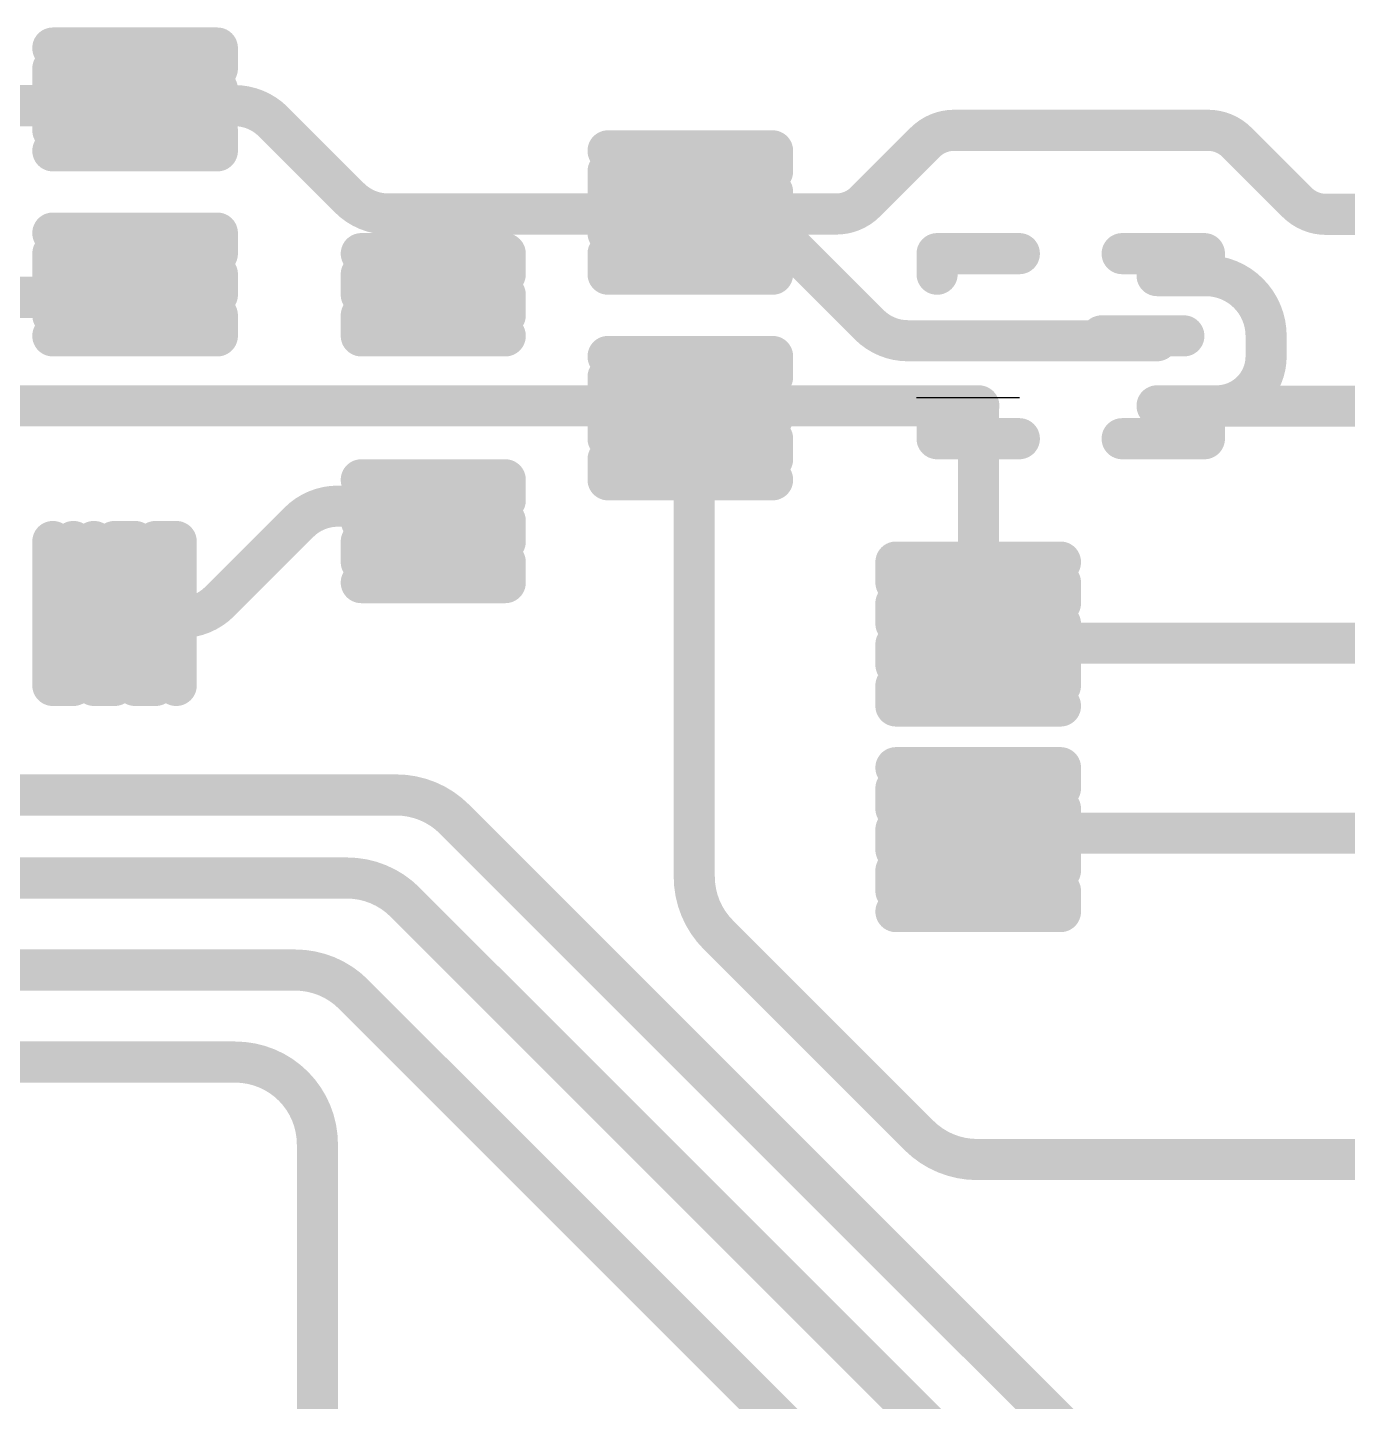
# Model space of a CAD drawing. Extents: x 0 to 100, y 4 to 80.
# Drawn here: x 61.13 to 80.39, y 22.85 to 42.9 of the extents above; entities that cross this region are included whole.
import ezdxf

# ---------------------------------------------------------------- set-up
doc = ezdxf.new("R2010")
doc.units = 0
doc.layers.add('1', color=14, linetype='CONTINUOUS')
doc.layers.add('19', color=54, linetype='CONTINUOUS')

msp = doc.modelspace()

# ---------------------------------------------------------------- linework, layer by layer
at = {"layer": '1', "const_width": 0.6}
for points in [[(61.5, 42.6), (63.9, 42.6)], [(63.9, 42.6), (63.9, 42.3)], [(63.9, 42.3), (61.5, 42.3)], [(61.5, 42.3), (61.5, 42)], [(61.5, 42), (63.9, 42)], [(63.9, 42), (63.9, 41.7)], [(60.1036, 41.7598), (62.6048, 41.7598)], [(63.9, 41.7), (61.5, 41.7)], [(61.5, 41.7), (61.5, 41.4)], [(62.6048, 41.7598), (64.1499, 41.7598)], [(64.7156, 41.5254), (65.8284, 40.4126)], [(61.5, 41.4), (63.9, 41.4)], [(63.9, 41.4), (63.9, 41.1)], [(74.2243, 41.2243), (73.354, 40.354)], [(78.3515, 41.4), (74.6485, 41.4)], [(79.651, 40.349), (78.7757, 41.2243)], [(63.9, 41.1), (61.5, 41.1)], [(69.6, 41.1), (72, 41.1)], [(72, 41.1), (72, 40.8)], [(72, 40.8), (69.6, 40.8)], [(69.6, 40.8), (69.6, 40.5)], [(69.6, 40.5), (72, 40.5)], [(72, 40.5), (72, 40.2)], [(72, 40.2), (69.6, 40.2)], [(69.6, 40.2), (69.6, 39.9)], [(66.3941, 40.1782), (66.9083, 40.1782)], [(66.9083, 40.1782), (70.8575, 40.1782)], [(66.9083, 38.7752), (66.9083, 40.1782)], [(71.4, 40.1782), (70.8575, 40.1782)], [(71.4626, 40.1782), (71.4, 40.1782)], [(72.9297, 40.1782), (71.4626, 40.1782)], [(81.7968, 40.1733), (80.0753, 40.1733)], [(61.5, 39.9), (63.9, 39.9)], [(63.9, 39.9), (63.9, 39.6)], [(69.6, 39.9), (72, 39.9)], [(72, 39.9), (72, 39.6)], [(73.4087, 38.5636), (72.0283, 39.9439)], [(63.9, 39.6), (61.5, 39.6)], [(61.5, 39.6), (61.5, 39.3)], [(66, 39.6), (68.1, 39.6)], [(68.1, 39.6), (68.1, 39.3)], [(72, 39.6), (69.6, 39.6)], [(69.6, 39.6), (69.6, 39.3)], [(75.6, 39.6), (74.4, 39.6)], [(74.4, 39.3), (74.4, 39.6)], [(77.1, 39.6), (78.3, 39.6)], [(78.3, 39.6), (78.3, 39.3)], [(61.5, 39.3), (63.9, 39.3)], [(63.9, 39.3), (63.9, 39)], [(68.1, 39.3), (66, 39.3)], [(66, 39.3), (66, 39)], [(69.6, 39.3), (72, 39.3)], [(78.3208, 39.2793), (77.6094, 39.2793)], [(63.9, 39), (61.5, 39)], [(61.5, 39), (61.5, 38.7)], [(66, 39), (68.1, 39)], [(68.1, 39), (68.1, 38.7)], [(55.392, 38.971), (62.6048, 38.9597)], [(61.5, 38.7), (63.9, 38.7)], [(63.9, 38.7), (63.9, 38.4)], [(68.1, 38.7), (66, 38.7)], [(66, 38.7), (66, 38.4)], [(63.9, 38.4), (61.5, 38.4)], [(66, 38.4), (68.1, 38.4)], [(76.8, 38.4), (78, 38.4)], [(79.2, 38.1), (79.2, 38.4)], [(73.9744, 38.3293), (77.6094, 38.3293)], [(69.6, 38.1), (72, 38.1)], [(72, 38.1), (72, 37.8)], [(72, 37.8), (69.6, 37.8)], [(69.6, 37.8), (69.6, 37.5)], [(69.6, 37.5), (72, 37.5)], [(72, 37.5), (72, 37.2)], [(56.3825, 37.3783), (70.8575, 37.3783)], [(72, 37.2), (69.6, 37.2)], [(69.6, 37.2), (69.6, 36.9)], [(70.8575, 30.5096), (70.8575, 37.3783)], [(75.0092, 37.3792), (70.8585, 37.3792)], [(74.4, 36.9), (74.4, 37.2)], [(75.0055, 37.3756), (75.0055, 33.9228)], [(77.6094, 37.3792), (78.4793, 37.3792)], [(77.6238, 37.3732), (81.7968, 37.3732)], [(78.3, 36.9), (78.3, 37.2)], [(69.6, 36.9), (72, 36.9)], [(72, 36.9), (72, 36.6)], [(75.6, 36.9), (74.4, 36.9)], [(77.1, 36.9), (78.3, 36.9)], [(72, 36.6), (69.6, 36.6)], [(69.6, 36.6), (69.6, 36.3)], [(66, 36.3), (68.1, 36.3)], [(68.1, 36.3), (68.1, 36)], [(69.6, 36.3), (72, 36.3)], [(68.1, 36), (66, 36)], [(66, 36), (66, 35.7)], [(65.6566, 35.9158), (66.997, 35.9158)], [(63.9338, 34.5243), (65.0909, 35.6814)], [(66, 35.7), (68.1, 35.7)], [(68.1, 35.7), (68.1, 35.4)], [(61.5, 35.4), (61.5, 33.3)], [(61.8, 33.3), (61.8, 35.4)], [(62.1, 35.4), (62.1, 33.3)], [(62.4, 33.3), (62.4, 35.4)], [(62.4, 35.4), (62.7, 35.4)], [(62.7, 35.4), (62.7, 33.3)], [(63, 33.3), (63, 35.4)], [(63, 35.4), (63.3, 35.4)], [(63.3, 35.4), (63.3, 33.3)], [(68.1, 35.4), (66, 35.4)], [(66, 35.4), (66, 35.1)], [(66, 35.1), (68.1, 35.1)], [(68.1, 35.1), (68.1, 34.8)], [(73.8, 34.8), (73.8, 35.1)], [(73.8, 35.1), (76.2, 35.1)], [(68.1, 34.8), (66, 34.8)], [(76.2, 34.8), (73.8, 34.8)], [(76.2, 34.5), (76.2, 34.8)], [(73.8, 34.2), (73.8, 34.5)], [(73.8, 34.5), (76.2, 34.5)], [(62.36, 34.29), (63.3681, 34.29)], [(76.2, 34.2), (73.8, 34.2)], [(76.2, 33.9), (76.2, 34.2)], [(73.8, 33.6), (73.8, 33.9)], [(73.8, 33.9), (76.2, 33.9)], [(75.012, 33.9163), (86.36, 33.9163)], [(76.2, 33.6), (73.8, 33.6)], [(76.2, 33.3), (76.2, 33.6)], [(61.5, 33.3), (61.8, 33.3)], [(62.1, 33.3), (62.4, 33.3)], [(62.7, 33.3), (63, 33.3)], [(73.8, 33), (73.8, 33.3)], [(73.8, 33.3), (76.2, 33.3)], [(76.2, 33), (73.8, 33)], [(73.8, 32.1), (76.2, 32.1)], [(76.2, 32.1), (76.2, 31.8)], [(76.2, 31.8), (73.8, 31.8)], [(73.8, 31.8), (73.8, 31.5)], [(60.76, 31.702), (66.5094, 31.702)], [(73.8, 31.5), (76.2, 31.5)], [(76.2, 31.5), (76.2, 31.2)], [(67.358, 31.3505), (80.577, 18.1315)], [(76.2, 31.2), (73.8, 31.2)], [(73.8, 31.2), (73.8, 30.9)], [(75.028, 31.1453), (86.9146, 31.1453)], [(73.8, 30.9), (76.2, 30.9)], [(76.2, 30.9), (76.2, 30.6)], [(76.2, 30.6), (73.8, 30.6)], [(73.8, 30.6), (73.8, 30.3)], [(56.07, 30.4903), (65.7889, 30.4903)], [(73.8, 30.3), (76.2, 30.3)], [(76.2, 30.3), (76.2, 30)], [(66.6375, 30.1388), (80.0498, 16.7265)], [(76.2, 30), (73.8, 30)], [(74.136, 26.734), (71.209, 29.661)], [(55.27, 29.1475), (65.0357, 29.1475)], [(65.8842, 28.796), (78.3885, 16.2917)], [(54.47, 27.8048), (64.1595, 27.8048)], [(65.3595, 26.6048), (65.3595, 11.4955)], [(92.6587, 26.3825), (74.9846, 26.3825)]]:
    msp.add_lwpolyline(points, dxfattribs=at)
at = {"layer": '1'}
for points, const_width in [([(61.5, 42.75, 1), (61.5, 42.45)], 0.3), ([(64.05, 42.6, 1), (63.75, 42.6)], 0.3), ([(63.9, 42.45, 1), (63.9, 42.75)], 0.3), ([(61.5, 42.45, 1), (61.5, 42.15)], 0.3), ([(61.65, 42.3, 1), (61.35, 42.3)], 0.3), ([(63.9, 42.15, 1), (63.9, 42.45)], 0.3), ([(63.75, 42.3, 1), (64.05, 42.3)], 0.3), ([(61.5, 42.15, 1), (61.5, 41.85)], 0.3), ([(61.35, 42, 1), (61.65, 42)], 0.3), ([(64.05, 42, 1), (63.75, 42)], 0.3), ([(63.9, 41.85, 1), (63.9, 42.15)], 0.3), ([(61.5, 41.85, 1), (61.5, 41.55)], 0.3), ([(61.65, 41.7, 1), (61.35, 41.7)], 0.3), ([(62.6048, 41.9098, 1), (62.6048, 41.6098)], 0.3), ([(62.6048, 41.6098, 1), (62.6048, 41.9098)], 0.3), ([(63.9, 41.55, 1), (63.9, 41.85)], 0.3), ([(64.7156, 41.5254, 0.1989), (64.1499, 41.7598)], 0.6), ([(64.1499, 41.9097, 1), (64.1499, 41.6098)], 0.3), ([(64.1499, 41.6098, 1), (64.1499, 41.9098)], 0.3), ([(63.75, 41.7, 1), (64.05, 41.7)], 0.3), ([(64.8216, 41.6315, 1), (64.6095, 41.4194)], 0.3), ([(64.6095, 41.4194, 1), (64.8216, 41.6315)], 0.3), ([(61.5, 41.55, 1), (61.5, 41.25)], 0.3), ([(61.35, 41.4, 1), (61.65, 41.4)], 0.3), ([(64.05, 41.4, 1), (63.75, 41.4)], 0.3), ([(63.9, 41.25, 1), (63.9, 41.55)], 0.3), ([(74.6485, 41.4, 0.1989), (74.2243, 41.2243)], 0.6), ([(74.3303, 41.1182, 1), (74.1182, 41.3303)], 0.3), ([(74.6485, 41.55, 1), (74.6485, 41.25)], 0.3), ([(74.6485, 41.25, 1), (74.6485, 41.55)], 0.3), ([(78.7757, 41.2243, 0.1989), (78.3515, 41.4)], 0.6), ([(78.3515, 41.55, 1), (78.3515, 41.25)], 0.3), ([(78.3515, 41.25, 1), (78.3515, 41.55)], 0.3), ([(78.8818, 41.3303, 1), (78.6697, 41.1182)], 0.3), ([(61.5, 41.25, 1), (61.5, 40.95)], 0.3), ([(63.9, 40.95, 1), (63.9, 41.25)], 0.3), ([(69.6, 41.25, 1), (69.6, 40.95)], 0.3), ([(72.15, 41.1, 1), (71.85, 41.1)], 0.3), ([(72, 40.95, 1), (72, 41.25)], 0.3), ([(74.1182, 41.3303, 1), (74.3303, 41.1182)], 0.3), ([(78.6697, 41.1182, 1), (78.8818, 41.3303)], 0.3), ([(63.75, 41.1, 1), (64.05, 41.1)], 0.3), ([(69.6, 40.95, 1), (69.6, 40.65)], 0.3), ([(69.75, 40.8, 1), (69.45, 40.8)], 0.3), ([(72, 40.65, 1), (72, 40.95)], 0.3), ([(71.85, 40.8, 1), (72.15, 40.8)], 0.3), ([(65.8284, 40.4126, 0.1989), (66.3941, 40.1782)], 0.6), ([(65.9345, 40.5186, 1), (65.7224, 40.3065)], 0.3), ([(69.6, 40.65, 1), (69.6, 40.35)], 0.3), ([(72.15, 40.5, 1), (71.85, 40.5)], 0.3), ([(72, 40.35, 1), (72, 40.65)], 0.3), ([(65.7224, 40.3065, 1), (65.9345, 40.5186)], 0.3), ([(69.45, 40.5, 1), (69.75, 40.5)], 0.3), ([(69.6, 40.35, 1), (69.6, 40.05)], 0.3), ([(69.75, 40.2, 1), (69.45, 40.2)], 0.3), ([(72, 40.05, 1), (72, 40.35)], 0.3), ([(72.9297, 40.1782, 0.1989), (73.354, 40.354)], 0.6), ([(73.2479, 40.4601, 1), (73.4601, 40.2479)], 0.3), ([(73.46, 40.2479, 1), (73.2479, 40.4601)], 0.3), ([(79.651, 40.349, 0.1989), (80.0753, 40.1733)], 0.6), ([(79.7571, 40.4551, 1), (79.5449, 40.2429)], 0.3), ([(79.5449, 40.2429, 1), (79.7571, 40.4551)], 0.3), ([(66.3941, 40.3282, 1), (66.3941, 40.0282)], 0.3), ([(66.3941, 40.0283, 1), (66.3941, 40.3282)], 0.3), ([(66.9083, 40.3282, 1), (66.9083, 40.0282)], 0.3), ([(67.0583, 40.1782, 1), (66.7583, 40.1782)], 0.3), ([(66.9083, 40.0282, 1), (66.9083, 40.3282)], 0.3), ([(70.8575, 40.3282, 1), (70.8575, 40.0282)], 0.3), ([(70.8575, 40.0282, 1), (70.8575, 40.3282)], 0.3), ([(71.4, 40.3282, 1), (71.4, 40.0282)], 0.3), ([(72.0283, 39.9439, 0.1989), (71.4626, 40.1782)], 0.6), ([(71.4626, 40.3282, 1), (71.4626, 40.0283)], 0.3), ([(71.4626, 40.3282, 1), (71.4626, 40.0282)], 0.3), ([(71.4, 40.0282, 1), (71.4, 40.3282)], 0.3), ([(71.4626, 40.0282, 1), (71.4626, 40.3282)], 0.3), ([(71.85, 40.2, 1), (72.15, 40.2)], 0.3), ([(72.9297, 40.3282, 1), (72.9297, 40.0283)], 0.3), ([(72.9297, 40.0282, 1), (72.9297, 40.3282)], 0.3), ([(80.0753, 40.3233, 1), (80.0753, 40.0233)], 0.3), ([(80.0753, 40.0233, 1), (80.0753, 40.3233)], 0.3), ([(61.5, 40.05, 1), (61.5, 39.75)], 0.3), ([(64.05, 39.9, 1), (63.75, 39.9)], 0.3), ([(63.9, 39.75, 1), (63.9, 40.05)], 0.3), ([(69.6, 40.05, 1), (69.6, 39.75)], 0.3), ([(72.15, 39.9, 1), (71.85, 39.9)], 0.3), ([(72.1344, 40.05, 1), (71.9222, 39.8379)], 0.3), ([(71.9222, 39.8379, 1), (72.1344, 40.05)], 0.3), ([(72, 39.75, 1), (72, 40.05)], 0.3), ([(61.5, 39.75, 1), (61.5, 39.45)], 0.3), ([(61.65, 39.6, 1), (61.35, 39.6)], 0.3), ([(63.9, 39.45, 1), (63.9, 39.75)], 0.3), ([(66, 39.75, 1), (66, 39.45)], 0.3), ([(68.25, 39.6, 1), (67.95, 39.6)], 0.3), ([(68.1, 39.45, 1), (68.1, 39.75)], 0.3), ([(69.45, 39.9, 1), (69.75, 39.9)], 0.3), ([(69.6, 39.75, 1), (69.6, 39.45)], 0.3), ([(69.75, 39.6, 1), (69.45, 39.6)], 0.3), ([(72, 39.45, 1), (72, 39.75)], 0.3), ([(74.4, 39.75, 1), (74.4, 39.45)], 0.3), ([(74.55, 39.6, 1), (74.25, 39.6)], 0.3), ([(75.6, 39.45, 1), (75.6, 39.75)], 0.3), ([(77.1, 39.75, 1), (77.1, 39.45)], 0.3), ([(78.45, 39.6, 1), (78.15, 39.6)], 0.3), ([(78.3, 39.45, 1), (78.3, 39.75)], 0.3), ([(63.75, 39.6, 1), (64.05, 39.6)], 0.3), ([(71.85, 39.6, 1), (72.15, 39.6)], 0.3), ([(61.5, 39.45, 1), (61.5, 39.15)], 0.3), ([(64.05, 39.3, 1), (63.75, 39.3)], 0.3), ([(63.9, 39.15, 1), (63.9, 39.45)], 0.3), ([(66, 39.45, 1), (66, 39.15)], 0.3), ([(66.15, 39.3, 1), (65.85, 39.3)], 0.3), ([(68.1, 39.15, 1), (68.1, 39.45)], 0.3), ([(69.6, 39.45, 1), (69.6, 39.15)], 0.3), ([(72, 39.15, 1), (72, 39.45)], 0.3), ([(77.6094, 39.4293, 1), (77.6094, 39.1293)], 0.3), ([(79.2, 38.4, 0.4142), (78.3208, 39.2793)], 0.6), ([(78.3208, 39.4293, 1), (78.3208, 39.1293)], 0.3), ([(78.3208, 39.1293, 1), (78.3208, 39.4293)], 0.3), ([(61.35, 39.3, 1), (61.65, 39.3)], 0.3), ([(61.5, 39.15, 1), (61.5, 38.85)], 0.3), ([(61.65, 39, 1), (61.35, 39)], 0.3), ([(63.9, 38.85, 1), (63.9, 39.15)], 0.3), ([(66, 39.15, 1), (66, 38.85)], 0.3), ([(67.95, 39.3, 1), (68.25, 39.3)], 0.3), ([(68.25, 39, 1), (67.95, 39)], 0.3), ([(68.1, 38.85, 1), (68.1, 39.15)], 0.3), ([(69.45, 39.3, 1), (69.75, 39.3)], 0.3), ([(74.25, 39.3, 1), (74.55, 39.3)], 0.3), ([(78.15, 39.3, 1), (78.45, 39.3)], 0.3), ([(62.6045, 38.8098, 1), (62.605, 39.1097)], 0.3), ([(63.75, 39, 1), (64.05, 39)], 0.3), ([(65.85, 39, 1), (66.15, 39)], 0.3), ([(66.9083, 38.7752, 0.4142), (66.997, 38.9158)], 0.6), ([(67.1433, 38.9488, 1), (66.8507, 38.8827)], 0.3), ([(61.5, 38.85, 1), (61.5, 38.55)], 0.3), ([(64.05, 38.7, 1), (63.75, 38.7)], 0.3), ([(63.9, 38.55, 1), (63.9, 38.85)], 0.3), ([(66, 38.85, 1), (66, 38.55)], 0.3), ([(66.15, 38.7, 1), (65.85, 38.7)], 0.3), ([(66.8752, 38.9216, 1), (66.9413, 38.6289)], 0.3), ([(66.7583, 38.7752, 1), (67.0583, 38.7752)], 0.3), ([(68.1, 38.55, 1), (68.1, 38.85)], 0.3), ([(61.35, 38.7, 1), (61.65, 38.7)], 0.3), ([(61.5, 38.55, 1), (61.5, 38.25)], 0.3), ([(63.9, 38.25, 1), (63.9, 38.55)], 0.3), ([(66, 38.55, 1), (66, 38.25)], 0.3), ([(67.95, 38.7, 1), (68.25, 38.7)], 0.3), ([(68.1, 38.25, 1), (68.1, 38.55)], 0.3), ([(73.4087, 38.5636, 0.1989), (73.9744, 38.3293)], 0.6), ([(73.5148, 38.6696, 1), (73.3026, 38.4575)], 0.3), ([(73.3026, 38.4575, 1), (73.5148, 38.6696)], 0.3), ([(76.8, 38.55, 1), (76.8, 38.25)], 0.3), ([(78, 38.25, 1), (78, 38.55)], 0.3), ([(79.35, 38.4, 1), (79.05, 38.4)], 0.3), ([(63.75, 38.4, 1), (64.05, 38.4)], 0.3), ([(65.85, 38.4, 1), (66.15, 38.4)], 0.3), ([(73.9744, 38.4793, 1), (73.9744, 38.1793)], 0.3), ([(73.9744, 38.1793, 1), (73.9744, 38.4792)], 0.3), ([(77.6094, 38.1793, 1), (77.6094, 38.4793)], 0.3), ([(79.05, 38.4, 1), (79.35, 38.4)], 0.3), ([(69.6, 38.25, 1), (69.6, 37.95)], 0.3), ([(72.15, 38.1, 1), (71.85, 38.1)], 0.3), ([(72, 37.95, 1), (72, 38.25)], 0.3), ([(78.4793, 37.3792, 0.4142), (79.2, 38.1)], 0.6), ([(79.35, 38.1, 1), (79.05, 38.1)], 0.3), ([(69.6, 37.95, 1), (69.6, 37.65)], 0.3), ([(69.75, 37.8, 1), (69.45, 37.8)], 0.3), ([(72, 37.65, 1), (72, 37.95)], 0.3), ([(79.05, 38.1, 1), (79.35, 38.1)], 0.3), ([(71.85, 37.8, 1), (72.15, 37.8)], 0.3), ([(69.6, 37.65, 1), (69.6, 37.35)], 0.3), ([(72.15, 37.5, 1), (71.85, 37.5)], 0.3), ([(72, 37.35, 1), (72, 37.65)], 0.3), ([(69.45, 37.5, 1), (69.75, 37.5)], 0.3), ([(69.6, 37.35, 1), (69.6, 37.05)], 0.3), ([(69.75, 37.2, 1), (69.45, 37.2)], 0.3), ([(70.8585, 37.3792, 0.4142), (70.8575, 37.3783)], 0.6), ([(71.0075, 37.3783, 1), (70.7075, 37.3783)], 0.3), ([(70.7075, 37.3783, 1), (71.0075, 37.3783)], 0.3), ([(70.8585, 37.5292, 1), (70.8585, 37.2293)], 0.3), ([(70.8575, 37.2283, 1), (70.8575, 37.5282)], 0.3), ([(70.8585, 37.2293, 1), (70.8585, 37.5292)], 0.3), ([(72, 37.05, 1), (72, 37.35)], 0.3), ([(74.55, 37.2, 1), (74.25, 37.2)], 0.3), ([(75.0092, 37.3792, 0.4142), (75.0055, 37.3756)], 0.6), ([(75.1555, 37.3756, 1), (74.8555, 37.3756)], 0.3), ([(74.8555, 37.3756, 1), (75.1555, 37.3756)], 0.3), ([(75.0092, 37.2293, 1), (75.0092, 37.5292)], 0.3), ([(75.0092, 37.2293, 1), (75.0092, 37.5292)], 0.3), ([(77.6094, 37.3792, 0.1989), (77.6238, 37.3732)], 0.6), ([(77.7154, 37.4853, 1), (77.5033, 37.2732)], 0.3), ([(77.6094, 37.5292, 1), (77.6094, 37.2293)], 0.3), ([(77.6238, 37.5232, 1), (77.6238, 37.2233)], 0.3), ([(77.6238, 37.2233, 1), (77.6238, 37.5232)], 0.3), ([(78.45, 37.2, 1), (78.15, 37.2)], 0.3), ([(78.4793, 37.5292, 1), (78.4793, 37.2293)], 0.3), ([(78.4793, 37.2293, 1), (78.4793, 37.5292)], 0.3), ([(71.85, 37.2, 1), (72.15, 37.2)], 0.3), ([(69.6, 37.05, 1), (69.6, 36.75)], 0.3), ([(72.15, 36.9, 1), (71.85, 36.9)], 0.3), ([(72, 36.75, 1), (72, 37.05)], 0.3), ([(74.4, 37.05, 1), (74.4, 36.75)], 0.3), ([(75.6, 36.75, 1), (75.6, 37.05)], 0.3), ([(77.1, 37.05, 1), (77.1, 36.75)], 0.3), ([(78.3, 36.75, 1), (78.3, 37.05)], 0.3), ([(69.45, 36.9, 1), (69.75, 36.9)], 0.3), ([(69.6, 36.75, 1), (69.6, 36.45)], 0.3), ([(69.75, 36.6, 1), (69.45, 36.6)], 0.3), ([(72, 36.45, 1), (72, 36.75)], 0.3), ([(74.25, 36.9, 1), (74.55, 36.9)], 0.3), ([(78.15, 36.9, 1), (78.45, 36.9)], 0.3), ([(71.85, 36.6, 1), (72.15, 36.6)], 0.3), ([(66, 36.45, 1), (66, 36.15)], 0.3), ([(68.25, 36.3, 1), (67.95, 36.3)], 0.3), ([(68.1, 36.15, 1), (68.1, 36.45)], 0.3), ([(69.6, 36.45, 1), (69.6, 36.15)], 0.3), ([(72, 36.15, 1), (72, 36.45)], 0.3), ([(66, 36.15, 1), (66, 35.85)], 0.3), ([(66.15, 36, 1), (65.85, 36)], 0.3), ([(68.1, 35.85, 1), (68.1, 36.15)], 0.3), ([(69.45, 36.3, 1), (69.75, 36.3)], 0.3), ([(65.6566, 35.9158, 0.1989), (65.0909, 35.6814)], 0.6), ([(65.6566, 36.0658, 1), (65.6566, 35.7658)], 0.3), ([(65.6566, 35.7658, 1), (65.6566, 36.0657)], 0.3), ([(66.997, 35.7658, 1), (66.997, 36.0658)], 0.3), ([(67.95, 36, 1), (68.25, 36)], 0.3), ([(64.9849, 35.7875, 1), (65.197, 35.5754)], 0.3), ([(65.197, 35.5754, 1), (64.9849, 35.7875)], 0.3), ([(66, 35.85, 1), (66, 35.55)], 0.3), ([(68.25, 35.7, 1), (67.95, 35.7)], 0.3), ([(68.1, 35.55, 1), (68.1, 35.85)], 0.3), ([(61.65, 35.4, 1), (61.35, 35.4)], 0.3), ([(61.95, 35.4, 1), (61.65, 35.4)], 0.3), ([(62.25, 35.4, 1), (61.95, 35.4)], 0.3), ([(62.55, 35.4, 1), (62.25, 35.4)], 0.3), ([(62.4, 35.55, 1), (62.4, 35.25)], 0.3), ([(62.85, 35.4, 1), (62.55, 35.4)], 0.3), ([(62.7, 35.25, 1), (62.7, 35.55)], 0.3), ([(63.15, 35.4, 1), (62.85, 35.4)], 0.3), ([(63, 35.55, 1), (63, 35.25)], 0.3), ([(63.45, 35.4, 1), (63.15, 35.4)], 0.3), ([(63.3, 35.25, 1), (63.3, 35.55)], 0.3), ([(65.85, 35.7, 1), (66.15, 35.7)], 0.3), ([(66, 35.55, 1), (66, 35.25)], 0.3), ([(66.15, 35.4, 1), (65.85, 35.4)], 0.3), ([(68.1, 35.25, 1), (68.1, 35.55)], 0.3), ([(67.95, 35.4, 1), (68.25, 35.4)], 0.3), ([(66, 35.25, 1), (66, 34.95)], 0.3), ([(68.25, 35.1, 1), (67.95, 35.1)], 0.3), ([(68.1, 34.95, 1), (68.1, 35.25)], 0.3), ([(73.95, 35.1, 1), (73.65, 35.1)], 0.3), ([(73.8, 35.25, 1), (73.8, 34.95)], 0.3), ([(76.2, 34.95, 1), (76.2, 35.25)], 0.3), ([(65.85, 35.1, 1), (66.15, 35.1)], 0.3), ([(66, 34.95, 1), (66, 34.65)], 0.3), ([(68.1, 34.65, 1), (68.1, 34.95)], 0.3), ([(73.8, 34.95, 1), (73.8, 34.65)], 0.3), ([(76.35, 34.8, 1), (76.05, 34.8)], 0.3), ([(76.2, 34.65, 1), (76.2, 34.95)], 0.3), ([(67.95, 34.8, 1), (68.25, 34.8)], 0.3), ([(73.65, 34.8, 1), (73.95, 34.8)], 0.3), ([(63.3681, 34.29, 0.1989), (63.9338, 34.5243)], 0.6), ([(63.8277, 34.6304, 1), (64.0399, 34.4182)], 0.3), ([(64.0399, 34.4182, 1), (63.8277, 34.6304)], 0.3), ([(73.95, 34.5, 1), (73.65, 34.5)], 0.3), ([(73.8, 34.65, 1), (73.8, 34.35)], 0.3), ([(76.2, 34.35, 1), (76.2, 34.65)], 0.3), ([(62.36, 34.44, 1), (62.36, 34.14)], 0.3), ([(63.3681, 34.44, 1), (63.3681, 34.14)], 0.3), ([(63.3681, 34.14, 1), (63.3681, 34.44)], 0.3), ([(73.8, 34.35, 1), (73.8, 34.05)], 0.3), ([(76.05, 34.5, 1), (76.35, 34.5)], 0.3), ([(76.35, 34.2, 1), (76.05, 34.2)], 0.3), ([(76.2, 34.05, 1), (76.2, 34.35)], 0.3), ([(73.65, 34.2, 1), (73.95, 34.2)], 0.3), ([(73.95, 33.9, 1), (73.65, 33.9)], 0.3), ([(73.8, 34.05, 1), (73.8, 33.75)], 0.3), ([(75.0055, 33.9228, 0.4142), (75.012, 33.9163)], 0.6), ([(75.1555, 33.9228, 1), (74.8555, 33.9228)], 0.3), ([(75.012, 34.0663, 1), (75.012, 33.7663)], 0.3), ([(75.012, 33.7663, 1), (75.012, 34.0663)], 0.3), ([(76.2, 33.75, 1), (76.2, 34.05)], 0.3), ([(73.8, 33.75, 1), (73.8, 33.45)], 0.3), ([(74.8555, 33.9228, 1), (75.1555, 33.9228)], 0.3), ([(76.05, 33.9, 1), (76.35, 33.9)], 0.3), ([(76.35, 33.6, 1), (76.05, 33.6)], 0.3), ([(76.2, 33.45, 1), (76.2, 33.75)], 0.3), ([(73.65, 33.6, 1), (73.95, 33.6)], 0.3), ([(61.5, 33.45, 1), (61.5, 33.15)], 0.3), ([(61.8, 33.15, 1), (61.8, 33.45)], 0.3), ([(62.1, 33.45, 1), (62.1, 33.15)], 0.3), ([(62.4, 33.15, 1), (62.4, 33.45)], 0.3), ([(62.7, 33.45, 1), (62.7, 33.15)], 0.3), ([(63, 33.15, 1), (63, 33.45)], 0.3), ([(73.95, 33.3, 1), (73.65, 33.3)], 0.3), ([(73.8, 33.45, 1), (73.8, 33.15)], 0.3), ([(76.2, 33.15, 1), (76.2, 33.45)], 0.3), ([(61.35, 33.3, 1), (61.65, 33.3)], 0.3), ([(61.65, 33.3, 1), (61.95, 33.3)], 0.3), ([(61.95, 33.3, 1), (62.25, 33.3)], 0.3), ([(62.25, 33.3, 1), (62.55, 33.3)], 0.3), ([(62.55, 33.3, 1), (62.85, 33.3)], 0.3), ([(62.85, 33.3, 1), (63.15, 33.3)], 0.3), ([(63.15, 33.3, 1), (63.45, 33.3)], 0.3), ([(73.8, 33.15, 1), (73.8, 32.85)], 0.3), ([(76.05, 33.3, 1), (76.35, 33.3)], 0.3), ([(76.2, 32.85, 1), (76.2, 33.15)], 0.3), ([(73.65, 33, 1), (73.95, 33)], 0.3), ([(73.8, 32.25, 1), (73.8, 31.95)], 0.3), ([(76.35, 32.1, 1), (76.05, 32.1)], 0.3), ([(76.2, 31.95, 1), (76.2, 32.25)], 0.3), ([(73.8, 31.95, 1), (73.8, 31.65)], 0.3), ([(73.95, 31.8, 1), (73.65, 31.8)], 0.3), ([(76.2, 31.65, 1), (76.2, 31.95)], 0.3), ([(67.358, 31.3505, 0.1989), (66.5094, 31.702)], 0.6), ([(66.5094, 31.852, 1), (66.5094, 31.552)], 0.3), ([(66.5094, 31.552, 1), (66.5094, 31.852)], 0.3), ([(76.05, 31.8, 1), (76.35, 31.8)], 0.3), ([(73.8, 31.65, 1), (73.8, 31.35)], 0.3), ([(76.35, 31.5, 1), (76.05, 31.5)], 0.3), ([(76.2, 31.35, 1), (76.2, 31.65)], 0.3), ([(67.464, 31.4566, 1), (67.2519, 31.2445)], 0.3), ([(67.2519, 31.2445, 1), (67.464, 31.4566)], 0.3), ([(73.65, 31.5, 1), (73.95, 31.5)], 0.3), ([(73.8, 31.35, 1), (73.8, 31.05)], 0.3), ([(73.95, 31.2, 1), (73.65, 31.2)], 0.3), ([(76.2, 31.05, 1), (76.2, 31.35)], 0.3), ([(75.028, 31.1453, 0.4142), (75.0055, 31.1227)], 0.6), ([(75.028, 31.2952, 1), (75.028, 30.9953)], 0.3), ([(75.028, 30.9953, 1), (75.028, 31.2952)], 0.3), ([(76.05, 31.2, 1), (76.35, 31.2)], 0.3), ([(73.8, 31.05, 1), (73.8, 30.75)], 0.3), ([(74.8555, 31.1227, 1), (75.1555, 31.1227)], 0.3), ([(76.35, 30.9, 1), (76.05, 30.9)], 0.3), ([(76.2, 30.75, 1), (76.2, 31.05)], 0.3), ([(73.65, 30.9, 1), (73.95, 30.9)], 0.3), ([(73.8, 30.75, 1), (73.8, 30.45)], 0.3), ([(73.95, 30.6, 1), (73.65, 30.6)], 0.3), ([(76.2, 30.45, 1), (76.2, 30.75)], 0.3), ([(66.6375, 30.1388, 0.1989), (65.7889, 30.4903)], 0.6), ([(65.7889, 30.6403, 1), (65.7889, 30.3403)], 0.3), ([(65.7889, 30.3403, 1), (65.7889, 30.6403)], 0.3), ([(70.8575, 30.5096, 0.1989), (71.209, 29.661)], 0.6), ([(71.0075, 30.5096, 1), (70.7075, 30.5096)], 0.3), ([(76.05, 30.6, 1), (76.35, 30.6)], 0.3), ([(70.7075, 30.5096, 1), (71.0075, 30.5096)], 0.3), ([(73.8, 30.45, 1), (73.8, 30.15)], 0.3), ([(76.35, 30.3, 1), (76.05, 30.3)], 0.3), ([(76.2, 30.15, 1), (76.2, 30.45)], 0.3), ([(66.7435, 30.2448, 1), (66.5314, 30.0327)], 0.3), ([(66.5314, 30.0327, 1), (66.7435, 30.2448)], 0.3), ([(73.65, 30.3, 1), (73.95, 30.3)], 0.3), ([(73.8, 30.15, 1), (73.8, 29.85)], 0.3), ([(76.2, 29.85, 1), (76.2, 30.15)], 0.3), ([(76.05, 30, 1), (76.35, 30)], 0.3), ([(71.315, 29.7671, 1), (71.1029, 29.555)], 0.3), ([(71.1029, 29.555, 1), (71.315, 29.7671)], 0.3), ([(65.8842, 28.796, 0.1989), (65.0357, 29.1475)], 0.6), ([(65.0357, 29.2975, 1), (65.0357, 28.9975)], 0.3), ([(65.0357, 28.9975, 1), (65.0357, 29.2975)], 0.3), ([(65.9903, 28.9021, 1), (65.7782, 28.69)], 0.3), ([(65.7782, 28.69, 1), (65.9903, 28.9021)], 0.3), ([(65.3595, 26.6048, 0.4142), (64.1595, 27.8048)], 0.6), ([(64.1595, 27.9548, 1), (64.1595, 27.6548)], 0.3), ([(64.1595, 27.6548, 1), (64.1595, 27.9548)], 0.3), ([(65.5095, 26.6048, 1), (65.2095, 26.6048)], 0.3), ([(74.136, 26.734, 0.1989), (74.9846, 26.3825)], 0.6), ([(74.2421, 26.84, 1), (74.03, 26.6279)], 0.3), ([(74.03, 26.6279, 1), (74.2421, 26.84)], 0.3), ([(65.2095, 26.6048, 1), (65.5095, 26.6048)], 0.3), ([(74.9846, 26.5325, 1), (74.9846, 26.2325)], 0.3), ([(74.9846, 26.2325, 1), (74.9846, 26.5325)], 0.3)]:
    msp.add_lwpolyline(points, format="xyb", dxfattribs=dict(at, const_width=const_width))
at = {"layer": '19'}
msp.add_line((74.1, 37.5), (75.6, 37.5), dxfattribs=at)

doc.saveas('drawing.dxf')
